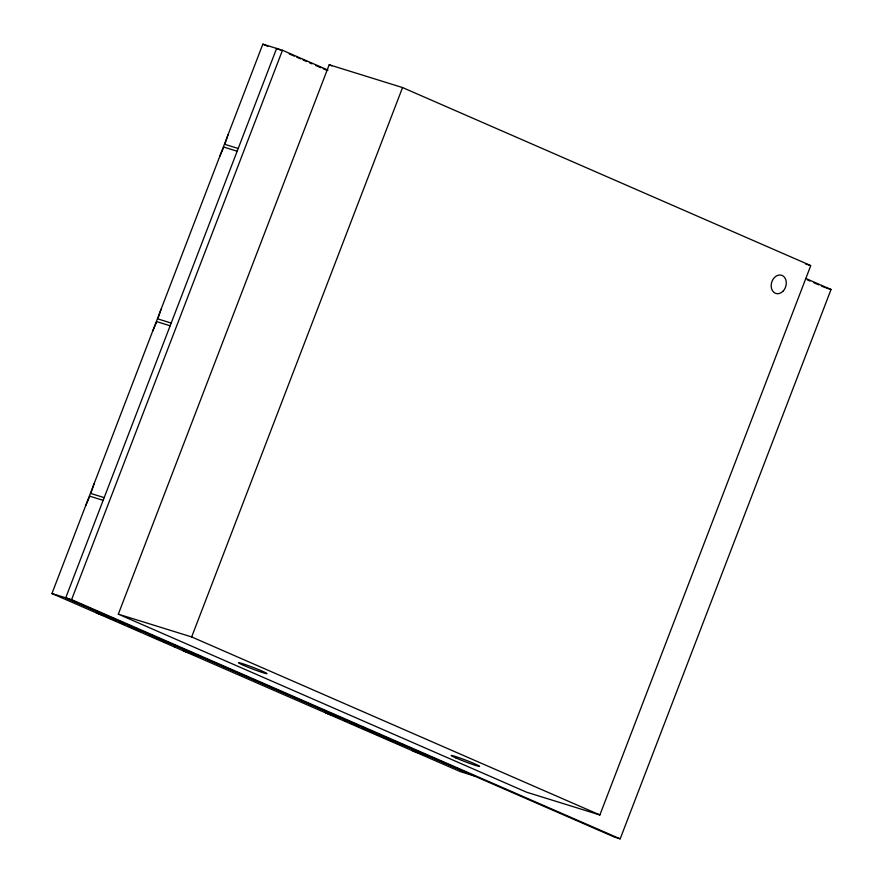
<?xml version="1.0" encoding="UTF-8"?>
<svg xmlns="http://www.w3.org/2000/svg" width="883" height="883" viewBox="0 0 883 883"><rect width="100%" height="100%" fill="white"/><g stroke="black" fill="none" stroke-linecap="round" stroke-linejoin="round"><path stroke-width="1.32" d="M280.408 50.088L276.611 48.433L65.728 597.813L473.95 775.837L460.175 771.565L51.942 593.542L262.836 44.15L282.483 50.254L327.99 70.099M51.942 593.542L71.6 599.623L282.483 50.254M118.322 614.16L329.204 64.768L402.549 87.56L810.771 265.584L599.877 814.965L526.544 792.183L118.322 614.16L191.655 636.941L599.877 814.965M191.655 636.941L402.549 87.56M65.728 597.802L614.303 837.029L620.175 838.85L831.058 289.481L805.771 278.454M107.229 616.897L107.13 617.548M805.539 263.951L809.457 265.176M826.356 288.024L831.058 289.481M228.09 134.669L224.856 144.348L238.2 148.499M237.152 151.225L223.807 147.075L219.712 156.49M161.081 309.238L157.847 318.918L171.192 323.057M170.143 325.794L156.799 321.644L152.704 331.059M94.073 483.796L90.839 493.476L104.183 497.626M103.134 500.352L89.79 496.202L85.695 505.617M96.39 612.868L109.735 617.007M98.775 613.906L112.13 618.056M174.536 646.201L174.569 646.963M182.936 650.605L196.28 654.756M185.32 651.643L198.675 655.793M325.684 712.857L339.039 717.007M328.079 713.905L341.423 718.045M412.229 750.605L425.584 754.744M414.624 751.643L427.968 755.793M329.204 64.768L331.743 65.872M289.227 53.929L294.315 56.148M296.787 57.229L300.628 58.907M303.09 59.978L306.876 61.633M309.403 62.726L312.008 63.863M315.706 65.474L320.849 67.726M323.134 68.719L326.887 70.353M807.492 279.944L810.02 281.048M813.806 282.692L818.861 284.9M821.389 286.004L825.186 287.659M262.836 44.15L267.77 46.302M71.6 599.623L620.175 838.85M108.488 617.449L112.273 619.104M112.704 619.237L116.49 620.881M118.587 621.853L124.062 624.193M128.686 626.257L132.472 627.912M132.892 628.045L140.044 631.213M148.874 635.065L152.66 636.709M153.09 636.842L160.231 640.009M163.178 641.246L166.964 642.901M344.105 720.197L346.622 721.301M349.58 722.537L353.366 724.181M355.463 725.153L359.249 726.797M361.765 727.901L366.82 730.109M369.767 731.334L373.553 732.989M375.65 733.961L381.125 736.29M381.964 736.709L393.741 741.797M396.268 742.89L401.312 745.097M336.533 716.897L336.004 717.415L336.533 716.897M782.868 291.357A9.547 7.351 -72.7 0 0 782.139 275.452A9.547 7.351 -72.7 0 0 771.179 286.258A9.547 7.351 -72.7 0 0 782.868 291.357M456.047 758.011A15.276 0.828 21 0 0 479.381 766.433A15.276 0.828 21 0 0 460.672 758.276A15.276 0.828 21 0 0 456.047 758.011M243.41 665.274A15.276 0.828 21 0 0 266.732 673.696A15.276 0.828 21 0 0 248.035 665.539A15.276 0.828 21 0 0 243.41 665.274"/></g></svg>
